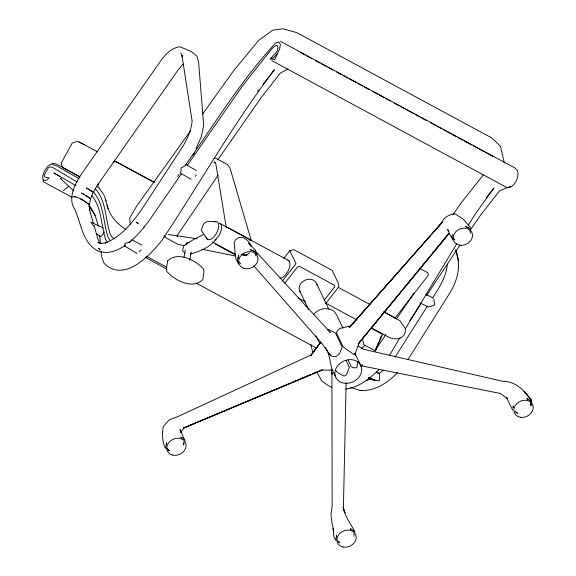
<?xml version="1.0" encoding="UTF-8"?>
<svg xmlns="http://www.w3.org/2000/svg" width="576" height="576" viewBox="0 0 576 576"><rect width="100%" height="100%" fill="white"/><g stroke="black" fill="none" stroke-linecap="round" stroke-linejoin="round"><path stroke-width="0.86" d="M346.14 382.709L343.39 508.644L345.046 512.842L343.181 507.391C344.873 516.053 349.949 523.087 354.341 530.539M335.815 540.59L336.456 535.183L336.413 536.717M353.88 536.328L353.974 533.268M357.725 362.11L356.861 367.762L353.038 367.79L351.022 366.257L348.062 360.058M177.293 236.729L177.401 235.21L218.124 175.19M137.002 253.418L124.733 246.118L124.819 244.894M165.6 448.027L166.529 442.692L166.349 444.24M183.96 441.994L183.586 445.075L183.902 442.958M184.061 257.71L185.242 249.984M186.034 244.836L186.3 243.122L187.524 242.467L189.396 242.417M189.785 260.41L191.102 251.834M447.322 264.456C446.184 276.862 439.308 287.59 432.662 297.742M237.989 258.566L238.63 255.478L237.42 260.712L238.262 264.082M180.648 432.41L181.022 430.978L181.051 432.432L180.022 429.523L184.334 439.366M452.534 234.49L451.966 236.534L452.491 239.99M512.777 407.916L513.324 405.979L513.418 407.491M362.585 338.551L363.744 344.686L375.322 350.935L381.204 335.866M350.899 325.872L339.962 328.399L337.442 330.487L336.413 332.82L343.073 346.774L353.758 354.478L354.938 354.089L359.402 342.331L448.567 233.798L358.2 343.93L449.021 233.618M378.518 342.612L375.322 350.935L382.579 334.418L371.009 328.169M183.031 64.138L177.898 70.258L97.315 185.335L93.276 192.233L86.443 187.906L93.262 192.19L90.439 199.274L89.194 205.726L89.719 210.78L89.258 209.03L93.269 222.84M185.76 164.7C214.891 123.566 241.294 80.129 275.616 42.984L278.813 42.012L280.361 44.266L279.67 48.866L274.738 59.479L270.194 58.846L276.71 51.984L277.646 49.889L277.927 46.822L276.883 45.295L274.169 46.577L271.498 49.198L242.59 85.795L187.315 165.319M124.733 246.118L125.064 243.41L128.383 242.482L130.874 241.07M104.393 231.797L101.88 235.807L100.447 236.455L96.811 233.993M196.15 148.536L201.377 136.462L203.666 125.402L198.619 62.222L196.927 56.21L193.082 52.97L191.196 51.523L179.834 46.728C171.763 47.844 165.859 53.748 161.266 60.084L80.683 175.162C75.168 184.003 69.581 194.652 72.626 205.33C81.446 219.967 81.115 243.857 99.086 251.388C108.144 254.347 117.785 250.733 125.136 245.347M180.886 432.396L183.989 427.846L290.153 383.249M377.1 347.278L375.984 349.15L385.826 334.613M195.25 176.357L196.157 174.845M389.419 355.37L400.046 337.673M405.13 329.206L456.833 243.648M468.23 225.331L475.358 213.876L493.927 188.028L486.295 197.777M427.45 306.086L395.186 356.99M459.785 245.405L426.665 295.373M409.824 320.616L421.214 303.538M396.382 319.054L413.986 293.119M453.204 214.402L460.836 203.292L483.264 175.025M470.398 229.961L480.499 215.251L499.572 190.879L507.19 187.574M177.602 176.522L179.129 174.305M181.714 173.426L148.104 222.062L143.431 227.642M408.024 359.503L449.863 292.932C457.654 280.411 461.477 264.744 455.94 250.531M217.757 159.919L261.259 97.445L280.346 73.08L287.906 69.012M190.44 131.018L136.498 206.366L129.65 218.088L130.27 224.611M202.486 114.192L233.388 71.028L258.754 40.313L272.815 30.146L283.018 28.8L296.921 32.695L491.717 137.902L500.4 146.203L504.338 162.958M192.982 155.261L194.551 153.072M393.444 317.786L395.158 317.952L428.386 275.184L427.838 272.75L419.35 268.164M257.537 91.274L258.631 89.885M262.994 84.312L268.992 76.658M270.086 75.262L274.45 69.696C233.244 123.811 199.865 183.37 162.245 239.94C150.178 255.276 124.121 283.37 104.054 263.254L101.599 256.687L101.11 251.374M283.788 258.415L289.836 250.718L293.933 249.703L332.129 270.338L338.321 283.306L338.854 286.819L325.656 303.602M282.269 281.167L296.021 263.686L289.836 250.718M284.868 283.111L297.576 266.947L299.628 266.443L334.354 285.199L334.62 286.956L324.122 300.305M313.502 314.712C317.974 308.462 327.758 306.482 334.008 311.263L336.614 314.885L342.994 328.27M163.555 237.571L164.693 236.225M144.713 226.519L137.066 235.26L129.37 242.482M350.359 326.146L413.582 254.743M414.778 253.397L430.877 235.202L349.157 327.744L441.187 223.279C443.758 217.699 449.158 213.984 455.328 213.991L463.457 219.305L470.218 227.268L470.614 229.86M397.562 372.65C387.835 382.658 374.688 391.694 360.058 390.37L350.654 387.54M68.688 186.235L63.36 190.714M216.216 238.982C210.11 247.507 199.764 251.28 190.138 254.146M277.013 54.072L273.391 57.881L270.194 58.846M139.147 251.87L141.322 249.862M361.67 348.336L364.846 345.427M378.806 369.835C369.475 378.698 358.841 387.454 345.6 389.081M185.782 164.902L183.895 166.543L181.08 167.897L181.051 170.892L180.389 173.16L191.088 179.273M379.174 373.558L383.162 370.253M249.617 252.864L246.622 255.06L244.318 255.427L247.054 254.966L243.605 255.499M369.986 379.462L371.412 378.59M203.249 234.626L192.802 239.983L183.83 245.873L182.678 250.121L182.909 251.309L185.148 253.102M360.425 365.954L362.556 364.874L361.022 365.486M310.91 374.53L183.456 428.112L322.704 369.965M291.809 382.55L310.882 374.537M366.264 380.592L370.411 379.116M510.631 186.876L507.269 187.769L271.829 60.617M213.934 158.53L215.69 158.177L227.268 164.426L230.018 168.055L251.15 240.178L249.437 240.012M508.68 187.106L511.603 186.53C516.406 182.88 518.99 176.63 517.543 170.69L514.93 167.969L280.368 41.285M100.822 243.49L106.87 242.51L105.235 242.978C120.91 236.995 131.81 223.294 141.271 210.053L181.944 147.794C187.07 139.694 191.189 130.666 192.11 121.025L181.937 55.253L182.34 56.837L180.835 52.942M113.17 161.95L115.301 161.626L117.007 162.065L154.181 182.138M327.744 329.746L329.083 329.587L335.477 333.043L342.137 347.004C340.747 350.51 339.883 354.902 336.002 356.508L332.302 356.371L330.163 354.996L322.034 343.598L253.75 265.824M322.56 370.022L332.402 370.217M75.377 196.661L73.282 196.596C79.114 196.97 84.19 200.902 88.769 204.286L82.822 200.002L80.446 198.9M215.748 221.566L207.504 221.306L204.538 223.042L203.141 224.885L201.557 229.162L201.614 230.94L207.202 239.119M360.058 390.37L361.944 390.485M168.264 234.497L197.136 238.781M52.229 163.238L55.282 163.735L59.414 165.65L79.2 176.335M360.85 365.724L500.436 393.466L507.55 398.686L506.491 397.469L512.705 410.177M184.198 245.642L178.063 244.404L166.486 238.147L164.218 235.699M201.737 249.192L235.944 256.111M97.654 242.618L101.866 243.533M79.006 178.718L57.528 166.342L51.17 163.922L47.578 166.514L44.302 171.295L42.602 176.429L43.114 179.964L45.655 180.547L49.248 177.962L44.525 176.868L44.33 174.794L48.218 167.954L50.299 166.867L52.603 167.4L77.126 181.98M245.441 255.463L241.639 254.534L244.678 255.319L243.065 253.649L244.843 255.679M320.911 343.094L319.932 343.094L310.759 355.738L320.249 342.886L311.062 354.974L177.242 416.858L170.05 419.551L168.79 420.307L163.368 426.42C161.863 433.166 162.324 440.539 164.722 447.041L166.003 448.258M84.226 144.67L77.602 141.358L72.202 143.107L61.315 162.907L61.783 165.658L63.086 167.746L79.927 177.091M368.777 377.777L375.854 380.542L379.39 380.758L379.613 373.5L376.488 371.916M368.633 377.467L375.854 380.542L373.147 380.275L369.245 378.302M257.422 254.34L255.125 251.712L250.243 249.574L251.719 250.222M253.166 250.855L255.125 251.712M103.385 228.038L90.778 222.156L93.852 226.195M331.711 387.331L328.327 385.625L321.617 380.873L317.722 373.529L317.318 371.815M425.657 294.257L432.691 297.828M419.882 302.782L428.479 307.145L434.765 304.906L433.699 298.793M166.982 269.143L145.188 257.292M83.923 194.242L81.554 193.01L89.935 198.223L85.846 195.487M300.334 52.459L305.071 55.015M306.648 55.865L311.378 58.421M315.324 60.552L320.054 63.108M321.638 63.958L326.369 66.514M327.946 67.37L332.676 69.926M336.622 72.058L341.359 74.614M342.936 75.463L347.666 78.019M349.243 78.869L356.342 82.706M357.926 83.556L362.657 86.112M364.234 86.969L368.964 89.525M372.91 91.649L377.647 94.212M379.224 95.062L383.954 97.618M385.531 98.467L390.269 101.023M394.214 103.154L398.945 105.71M400.522 106.567L405.259 109.123M406.836 109.973L413.935 113.803M415.512 114.66L420.242 117.216M421.819 118.066L426.557 120.622M430.502 122.753L435.233 125.309M436.81 126.158L441.547 128.722M443.124 129.571L450.223 133.402M451.8 134.258L456.53 136.814M458.107 137.664L462.845 140.22M464.422 141.077L471.521 144.907M473.098 145.757L477.835 148.313M479.412 149.17L484.142 151.726M485.719 152.575L492.818 156.413M470.21 228.701L465.408 226.282L468.173 227.779M215.453 162.662L213.912 161.827L215.842 163.937L226.282 227.513L227.995 227.671L251.15 240.178M79.121 141.955L97.639 151.913M114.206 160.862L154.202 182.498M383.587 311.702L395.158 317.952M220.464 223.733L289.231 260.87M338.242 287.338L369.857 304.416M384.084 312.098L399.895 320.638L405.482 328.81C405.972 338.076 397.303 340.718 389.527 337.586L371.347 327.766M212.465 241.963L235.39 254.34M325.498 303.005L357.12 320.083M215.417 244.145L235.483 254.981M298.397 298.037L305.496 301.874M305.921 306.137L307.483 306.979M72.238 197.402L43.754 182.023L43.114 179.964M146.707 256.399L166.464 267.07M196.495 283.284L316.606 348.156M96.458 186.358L99.497 188.021M131.767 239.652L141.667 245.059M185.803 164.513L196.502 170.633M59.767 176.306L53.863 172.922L76.003 185.674M61.632 179.114L60.221 178.301L73.735 190.951M167.969 449.863L169.337 450.655L167.148 448.574M338.695 542.066L340.006 542.83L337.608 540.929M515.722 412.164L517.594 413.258L515.002 411.559M453.24 238.997L454.723 239.868L452.981 237.456M377.071 372.722L378.526 373.594M358.243 346.032L363.564 349.301L502.704 381.29C515.03 381.038 524.765 390.47 531.166 400.032L531.007 405.886L530.827 402.862M531.446 401.292L526.745 398.599L528.041 399.456M114.43 238.795L112.241 237.348L110.347 234.569C105.329 219.758 106.474 201.355 95.58 189.058M125.935 229.399C117.014 223.992 109.21 215.46 107.273 204.948M325.217 347.378C329.911 354.132 329.803 362.081 332.122 369.626L332.719 370.087M354.91 531.648L350.338 528.689L351.533 529.632M185.213 440.345L182.657 437.918L180.778 437.119L181.872 438.156M327.946 330.07L330.502 332.604L255.542 251.244M99.065 188.158L103.889 194.882M93.636 192.269C104.249 204.466 103.082 222.595 108.058 237.19L110.117 240.386M91.685 195.487C102.024 207.583 100.836 225.432 105.768 239.803L107.554 242.698M525.83 393.48L524.03 391.45L531.166 400.032L526.363 394.135M99.576 243.403L98.611 242.309L99.612 243.425M238.709 261.454L240.682 263.707M237.96 261.806L236.239 259.834L235.397 256.464L234.144 242.647L235.454 239.904L238.45 237.708L241.466 237.276C246.218 238.147 249.746 242.15 251.201 246.593M335.52 370.166L337.457 372.478L341.374 374.746L343.937 376.013L345.622 375.595L346.738 374.126L349.344 367.322L346.01 360.346M89.179 205.416C94.01 211.241 96.365 218.75 98.374 225.972M448.999 231.271L447.638 229.385L450.468 235.742L452.498 238.558M88.913 206.359L95.357 215.683M332.122 369.626L335.614 376.927M361.008 366.026A13.824 11.376 -25.5 0 0 338.249 365.069A13.824 11.376 -25.5 0 0 345.679 383.328A13.824 11.376 -25.5 0 0 361.008 366.026L354.874 353.174L354.938 354.089M316.548 283.507L328.91 309.413M299.621 290.779L308.506 309.398M329.429 353.448L330.163 354.996M316.044 335.902L319.781 343.757M250.121 245.29L249.365 243.698L250.567 245.455L248.515 243.108L255.398 250.092L256.241 253.469M335.246 539.474L333.792 536.342L333.158 528.156L333.727 531.036L331.985 523.066L330.97 514.21L332.143 506.383L331.92 372.514L332.158 374.263L331.186 369.9M99.713 243.166L98.021 239.234L94.018 225.425M104.177 195.646L106.178 201.002M355.025 353.909L355.522 355.464M105.624 200.052L107.892 208.865M255.132 253.109L255.859 255.996M310.838 344.383L312.862 352.958M455.839 250.078L458.366 261.446M469.908 230.191L470.362 233.158M99.648 235.44L100.382 243.41M98.028 183.881L98.093 185.911M300.348 292.075A9.216 7.582 -25.5 0 1 305.222 280.116A9.216 7.582 -25.5 0 1 316.944 284.947M214.222 221.933A9.979 4.86 -61.6 0 1 218.722 226.591A9.979 4.86 -61.6 0 1 212.746 237.946A9.979 4.86 -61.6 0 1 206.165 237.226M219.319 223.171A9.979 4.86 -61.6 0 1 221.22 230.35A9.979 4.86 -61.6 0 1 214.862 240.106M287.784 260.1A9.979 4.86 -61.6 0 1 288.641 269.77A9.979 4.86 -61.6 0 1 280.03 278.172M167.638 260.892L166.428 268.798L166.759 271.404C174.694 280.57 192.593 289.642 202.745 279.713L203.962 271.807L203.63 269.201C195.696 260.042 177.797 250.963 167.638 260.892M442.21 222.408L432.072 233.856L442.21 222.408M317.527 371.75L312.566 373.838L317.52 371.75M321.667 370.008L319.183 371.052L321.667 370.008M100.066 249.955L98.676 248.299L100.066 249.955M138.103 223.567L136.267 222.221L138.103 223.567M343.188 547.049A9.979 8.215 -25.5 0 0 356.09 535.954A9.979 8.215 -25.5 0 0 340.373 532.951A9.979 8.215 -25.5 0 0 343.188 547.049M172.375 455.011A9.979 8.215 -25.5 0 0 186.077 444.73A9.979 8.215 -25.5 0 0 170.863 440.597A9.979 8.215 -25.5 0 0 172.375 455.011M520.913 417.326A9.979 8.215 -25.5 0 0 532.93 405.497A9.979 8.215 -25.5 0 0 516.802 403.646A9.979 8.215 -25.5 0 0 520.913 417.326M460.93 245.275A9.979 8.215 -25.5 0 0 471.996 232.783A9.979 8.215 -25.5 0 0 455.558 232.092A9.979 8.215 -25.5 0 0 460.93 245.275M243.562 268.193A9.979 8.215 -25.5 0 0 257.983 258.782A9.979 8.215 -25.5 0 0 243.367 253.548A9.979 8.215 -25.5 0 0 243.562 268.193"/></g></svg>
